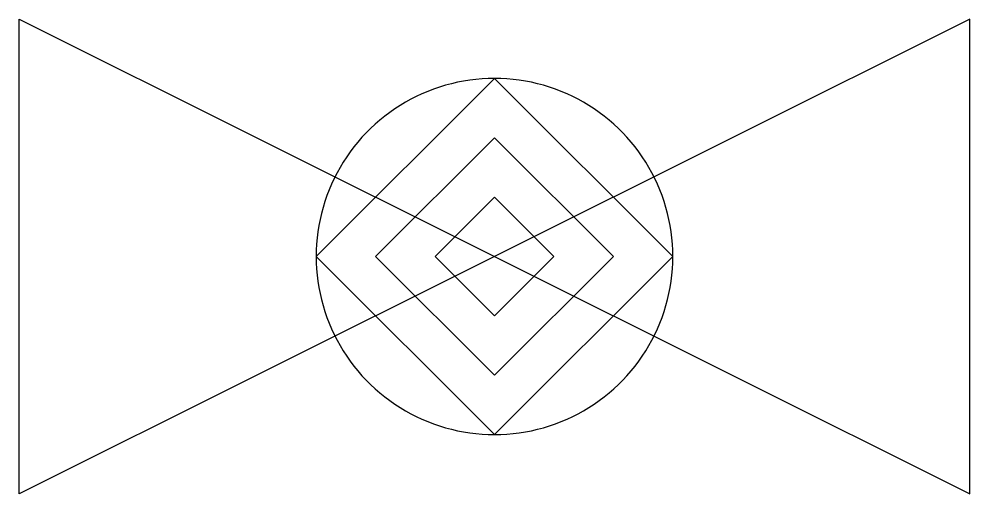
# Model space of a CAD drawing. Header units: metres. Extents: x -0.125 to 0.125, y -0.063 to 0.063.
import ezdxf

# ---------------------------------------------------------------- set-up
doc = ezdxf.new("R2010")
doc.units = ezdxf.units.M

# ---------------------------------------------------------------- blocks, each defined once
blk = doc.blocks.new('-VGL1')
at = {"layer": '3', "color": 1, "linetype": 'Continuous'}
for points in [[(-0.125, -0.0625), (-0.125, -0.0625), (-0.125, 0.0625), (0.125, -0.0625), (0.125, 0.0625), (-0.125, -0.0625)], [(-0.04688, 0), (-0.04688, 0), (0, 0.04688), (0.04688, 0), (0, -0.04688), (-0.04688, 0)], [(0.04688, 0), (0.04685, 0.00164), (0.04676, 0.00327), (0.04662, 0.0049), (0.04642, 0.00652), (0.04616, 0.00814), (0.04585, 0.00975), (0.04548, 0.01134), (0.04506, 0.01292), (0.04458, 0.01449), (0.04405, 0.01603), (0.04346, 0.01756), (0.04282, 0.01907), (0.04213, 0.02055), (0.04139, 0.02201), (0.04059, 0.02344), (0.03975, 0.02484), (0.03886, 0.02621), (0.03792, 0.02755), (0.03694, 0.02886), (0.03591, 0.03013), (0.03483, 0.03137), (0.03372, 0.03256), (0.03256, 0.03372), (0.03137, 0.03483), (0.03013, 0.03591), (0.02886, 0.03694), (0.02755, 0.03792), (0.02621, 0.03886), (0.02484, 0.03975), (0.02344, 0.04059), (0.02201, 0.04139), (0.02055, 0.04213), (0.01907, 0.04282), (0.01756, 0.04346), (0.01603, 0.04405), (0.01449, 0.04458), (0.01292, 0.04506), (0.01134, 0.04548), (0.00975, 0.04585), (0.00814, 0.04616), (0.00652, 0.04642), (0.0049, 0.04662), (0.00327, 0.04676), (0.00164, 0.04685), (0, 0.04688), (-0.00164, 0.04685), (-0.00327, 0.04676), (-0.0049, 0.04662), (-0.00652, 0.04642), (-0.00814, 0.04616), (-0.00975, 0.04585), (-0.01134, 0.04548), (-0.01292, 0.04506), (-0.01449, 0.04458), (-0.01603, 0.04405), (-0.01756, 0.04346), (-0.01907, 0.04282), (-0.02055, 0.04213), (-0.02201, 0.04139), (-0.02344, 0.04059), (-0.02484, 0.03975), (-0.02621, 0.03886), (-0.02755, 0.03792), (-0.02886, 0.03694), (-0.03013, 0.03591), (-0.03137, 0.03483), (-0.03256, 0.03372), (-0.03372, 0.03256), (-0.03484, 0.03137), (-0.03591, 0.03013), (-0.03694, 0.02886), (-0.03792, 0.02755), (-0.03886, 0.02621), (-0.03975, 0.02484), (-0.0406, 0.02344), (-0.04139, 0.02201), (-0.04213, 0.02055), (-0.04282, 0.01907), (-0.04346, 0.01756), (-0.04405, 0.01603), (-0.04458, 0.01449), (-0.04506, 0.01292), (-0.04548, 0.01134), (-0.04585, 0.00975), (-0.04616, 0.00814), (-0.04642, 0.00652), (-0.04662, 0.0049), (-0.04676, 0.00327), (-0.04685, 0.00164), (-0.04688, 0), (-0.04685, -0.00164), (-0.04676, -0.00327), (-0.04662, -0.0049), (-0.04642, -0.00652), (-0.04616, -0.00814)], [(-0.03125, 0), (-0.03125, 0), (0, 0.03125), (0.03125, 0), (0, -0.03125), (-0.03125, 0)], [(-0.01563, 0), (-0.01563, 0), (0, 0.01563), (0.01563, 0), (0, -0.01563), (-0.01563, 0)], [(-0.04616, -0.00814), (-0.04585, -0.00975), (-0.04548, -0.01134), (-0.04506, -0.01292), (-0.04458, -0.01449), (-0.04405, -0.01603), (-0.04346, -0.01756), (-0.04282, -0.01907), (-0.04213, -0.02055), (-0.04139, -0.02201), (-0.0406, -0.02344), (-0.03975, -0.02484), (-0.03886, -0.02621), (-0.03792, -0.02755), (-0.03694, -0.02886), (-0.03591, -0.03013), (-0.03484, -0.03137), (-0.03372, -0.03256), (-0.03256, -0.03372), (-0.03137, -0.03484), (-0.03013, -0.03591), (-0.02886, -0.03694), (-0.02755, -0.03792), (-0.02621, -0.03886), (-0.02484, -0.03975), (-0.02344, -0.0406), (-0.02201, -0.04139), (-0.02055, -0.04213), (-0.01907, -0.04282), (-0.01756, -0.04346), (-0.01603, -0.04405), (-0.01449, -0.04458), (-0.01292, -0.04506), (-0.01134, -0.04548), (-0.00975, -0.04585), (-0.00814, -0.04616), (-0.00652, -0.04642), (-0.0049, -0.04662), (-0.00327, -0.04676), (-0.00164, -0.04685), (0, -0.04688), (0.00164, -0.04685), (0.00327, -0.04676), (0.0049, -0.04662), (0.00652, -0.04642), (0.00814, -0.04616), (0.00975, -0.04585), (0.01134, -0.04548), (0.01292, -0.04506), (0.01449, -0.04458), (0.01603, -0.04405), (0.01756, -0.04346), (0.01907, -0.04282), (0.02055, -0.04213), (0.02201, -0.04139), (0.02344, -0.0406), (0.02484, -0.03975), (0.02621, -0.03886), (0.02755, -0.03792), (0.02886, -0.03694), (0.03013, -0.03591), (0.03137, -0.03484), (0.03256, -0.03372), (0.03372, -0.03256), (0.03483, -0.03137), (0.03591, -0.03013), (0.03694, -0.02886), (0.03792, -0.02755), (0.03886, -0.02621), (0.03975, -0.02484), (0.04059, -0.02344), (0.04139, -0.02201), (0.04213, -0.02055), (0.04282, -0.01907), (0.04346, -0.01756), (0.04405, -0.01603), (0.04458, -0.01449), (0.04506, -0.01292), (0.04548, -0.01134), (0.04585, -0.00975), (0.04616, -0.00814), (0.04642, -0.00652), (0.04662, -0.0049), (0.04676, -0.00327), (0.04685, -0.00164), (0.04687, 0)]]:
    blk.add_lwpolyline(points, dxfattribs=at)
at = {"layer": 'ATEXT', "color": 7, "linetype": 'Continuous'}
for p, q in [((-0.125, 0), (-0.125, 0)), ((0.125, 0), (0.125, 0))]:
    blk.add_line(p, q, dxfattribs=at)

msp = doc.modelspace()

# ---------------------------------------------------------------- block references
msp.add_blockref('-VGL1', (0, 0))

doc.saveas('drawing.dxf')
